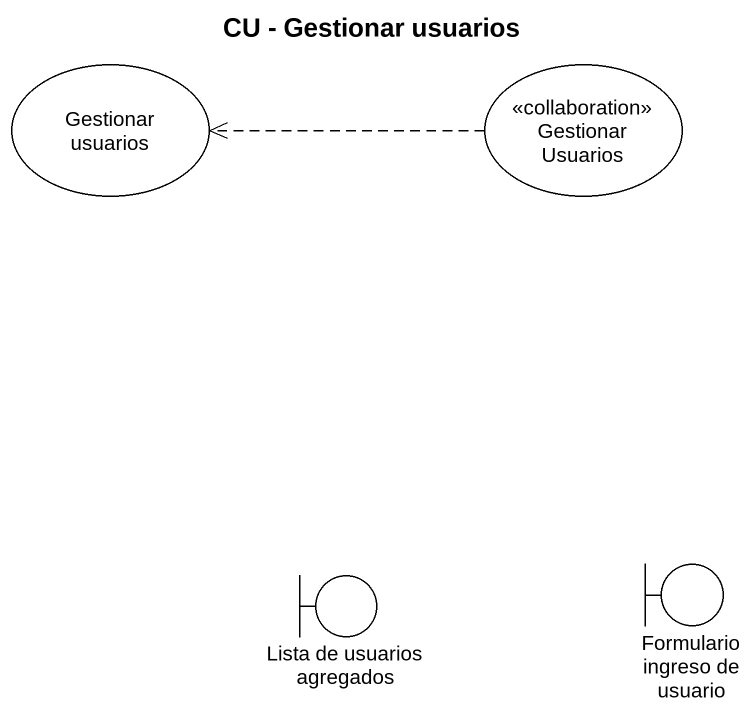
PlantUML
@startuml
title CU - Gestionar usuarios
usecase "Gestionar usuarios" as Gestionar_usuarios
usecase "Gestionar Usuarios" as Gestionar_Usuarios <<collaboration>>
boundary "Lista de usuarios agregados" as Lista_de_usuarios_agregados
boundary "Formulario ingreso de usuario" as Formulario_ingreso_de
Gestionar_Usuarios .left.> Gestionar_usuarios
@enduml
